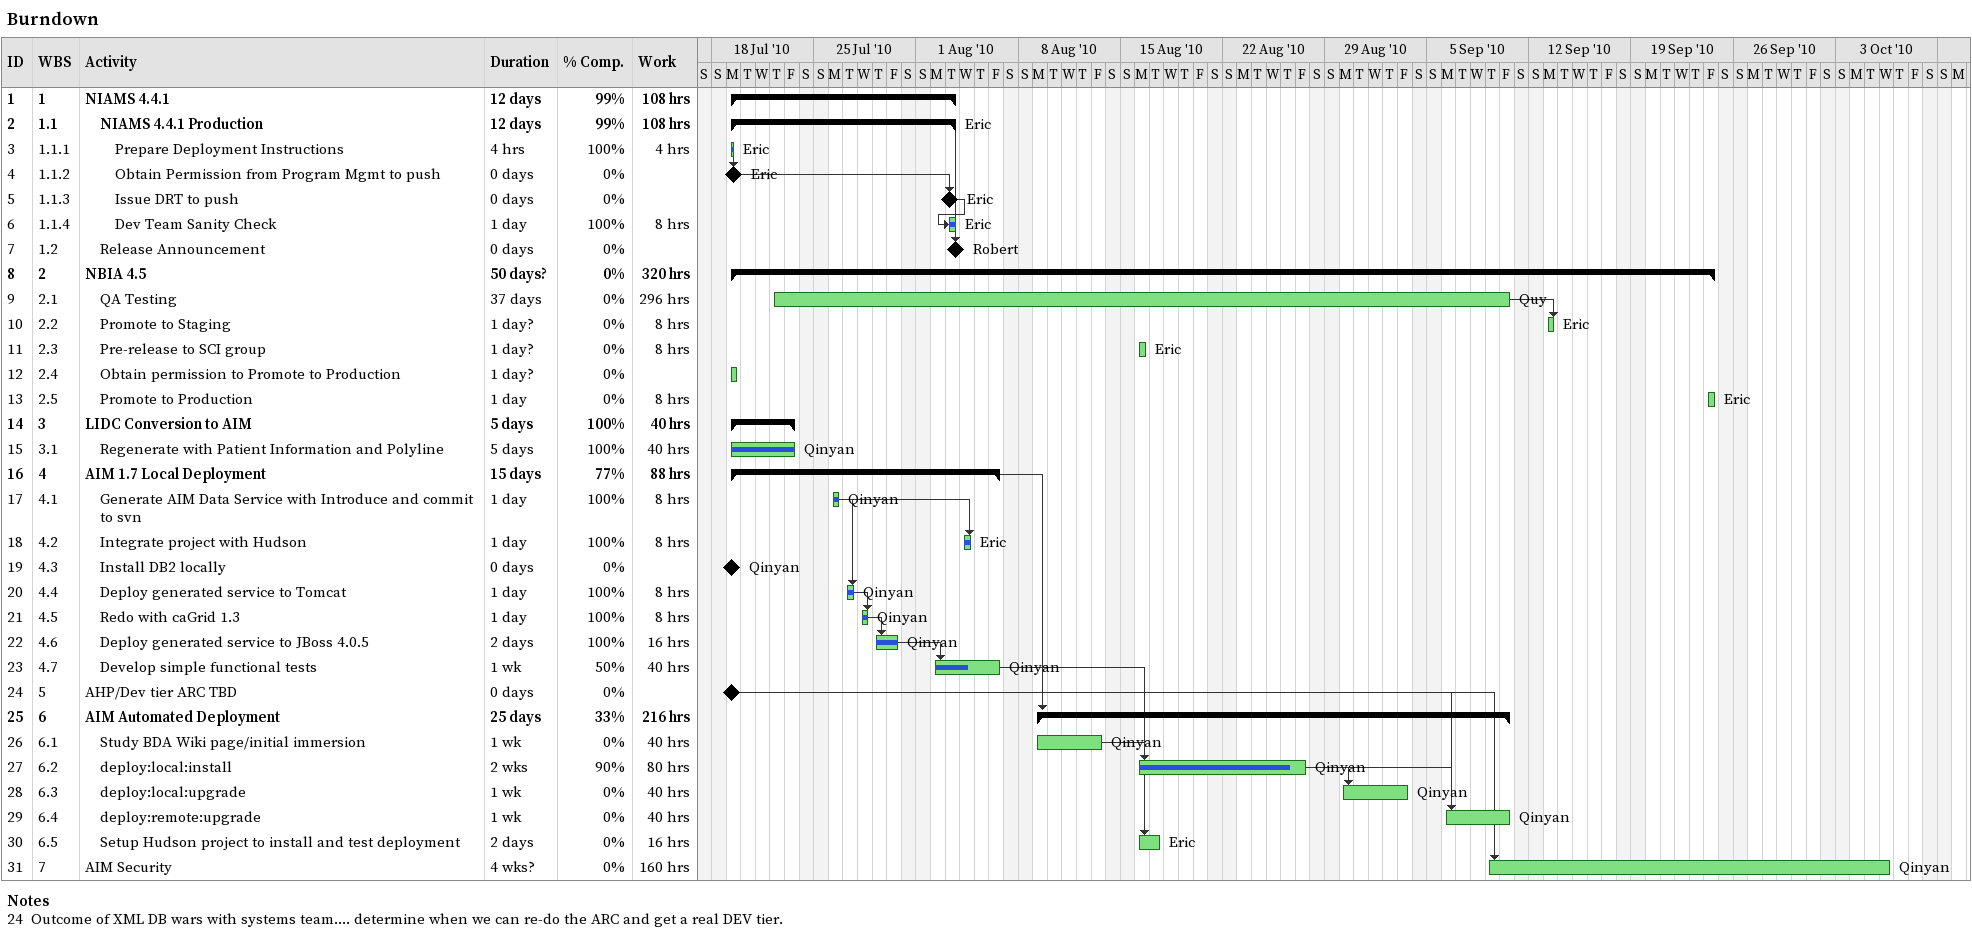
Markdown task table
Burndown

| ID | WBS | Task | Duration | Start | Finish | Predecessors | Resources | % complete | Work (h) |
|---|---|---|---|---|---|---|---|---|---|
| 1 | 1 | **NIAMS 4.4.1** | 12d | 2010-07-19 | 2010-08-03 |  |  | 99 | 108 |
| 2 | 1.1 | **NIAMS 4.4.1 Production** | 12d | 2010-07-19 | 2010-08-03 |  | Eric | 99 | 108 |
| 3 | 1.1.1 | Prepare Deployment Instructions | 4h | 2010-07-19 | 2010-07-19 |  | Eric | 100 | 4 |
| 4 | 1.1.2 | Obtain Permission from Program Mgmt to push | 0d | 2010-07-19 | 2010-07-19 | 3 | Eric | 0 |  |
| 5 | 1.1.3 | Issue DRT to push | 0d | 2010-08-03 | 2010-08-03 | 4 | Eric | 0 |  |
| 6 | 1.1.4 | Dev Team Sanity Check | 1d | 2010-08-03 | 2010-08-03 | 5 | Eric | 100 | 8 |
| 7 | 1.2 | Release Announcement | 0d | 2010-08-03 | 2010-08-03 | 2 | Robert | 0 |  |
| 8 | 2 | **NBIA 4.5** | 50d? | 2010-07-19 | 2010-09-24 |  |  | 0 | 320 |
| 9 | 2.1 | QA Testing | 37d | 2010-07-22 | 2010-09-10 |  | Quy | 0 | 296 |
| 10 | 2.2 | Promote to Staging | 1d? | 2010-09-13 | 2010-09-13 | 9 | Eric | 0 | 8 |
| 11 | 2.3 | Pre-release to SCI group | 1d? | 2010-08-16 | 2010-08-16 |  | Eric | 0 | 8 |
| 12 | 2.4 | Obtain permission to Promote to Production | 1d? | 2010-07-19 | 2010-07-19 |  |  | 0 |  |
| 13 | 2.5 | Promote to Production | 1d | 2010-09-24 | 2010-09-24 |  | Eric | 0 | 8 |
| 14 | 3 | **LIDC Conversion to AIM** | 5d | 2010-07-19 | 2010-07-23 |  |  | 100 | 40 |
| 15 | 3.1 | Regenerate with Patient Information and Polyline | 5d | 2010-07-19 | 2010-07-23 |  | Qinyan | 100 | 40 |
| 16 | 4 | **AIM 1.7 Local Deployment** | 15d | 2010-07-19 | 2010-08-06 |  |  | 77 | 88 |
| 17 | 4.1 | Generate AIM Data Service with Introduce and commit to svn | 1d | 2010-07-26 | 2010-07-26 |  | Qinyan | 100 | 8 |
| 18 | 4.2 | Integrate project with Hudson | 1d | 2010-08-04 | 2010-08-04 | 17 | Eric | 100 | 8 |
| 19 | 4.3 | Install DB2 locally | 0d | 2010-07-19 | 2010-07-19 |  | Qinyan | 0 |  |
| 20 | 4.4 | Deploy generated service to Tomcat | 1d | 2010-07-27 | 2010-07-27 | 17 | Qinyan | 100 | 8 |
| 21 | 4.5 | Redo with caGrid 1.3 | 1d | 2010-07-28 | 2010-07-28 | 20 | Qinyan | 100 | 8 |
| 22 | 4.6 | Deploy generated service to JBoss 4.0.5 | 2d | 2010-07-29 | 2010-07-30 | 21 | Qinyan | 100 | 16 |
| 23 | 4.7 | Develop simple functional tests | 1w | 2010-08-02 | 2010-08-06 | 22 | Qinyan | 50 | 40 |
| 24 | 5 | AHP/Dev tier ARC TBD | 0d | 2010-07-19 | 2010-07-19 |  |  | 0 |  |
| 25 | 6 | **AIM Automated Deployment** | 25d | 2010-08-09 | 2010-09-10 | 16 |  | 33 | 216 |
| 26 | 6.1 | Study BDA Wiki page/initial immersion | 1w | 2010-08-09 | 2010-08-13 |  | Qinyan | 0 | 40 |
| 27 | 6.2 | deploy:local:install | 2w | 2010-08-16 | 2010-08-27 | 26 | Qinyan | 90 | 80 |
| 28 | 6.3 | deploy:local:upgrade | 1w | 2010-08-30 | 2010-09-03 | 27 | Qinyan | 0 | 40 |
| 29 | 6.4 | deploy:remote:upgrade | 1w | 2010-09-06 | 2010-09-10 | 27, 24 | Qinyan | 0 | 40 |
| 30 | 6.5 | Setup Hudson project to install and test deployment | 2d | 2010-08-16 | 2010-08-17 | 26, 23 | Eric | 0 | 16 |
| 31 | 7 | AIM Security | 4w? | 2010-09-09 | 2010-10-06 | 24 | Qinyan | 0 | 160 |

Notes
- 24: Outcome of XML DB wars with systems team.... determine when we can re-do the ARC and get a real DEV tier.
